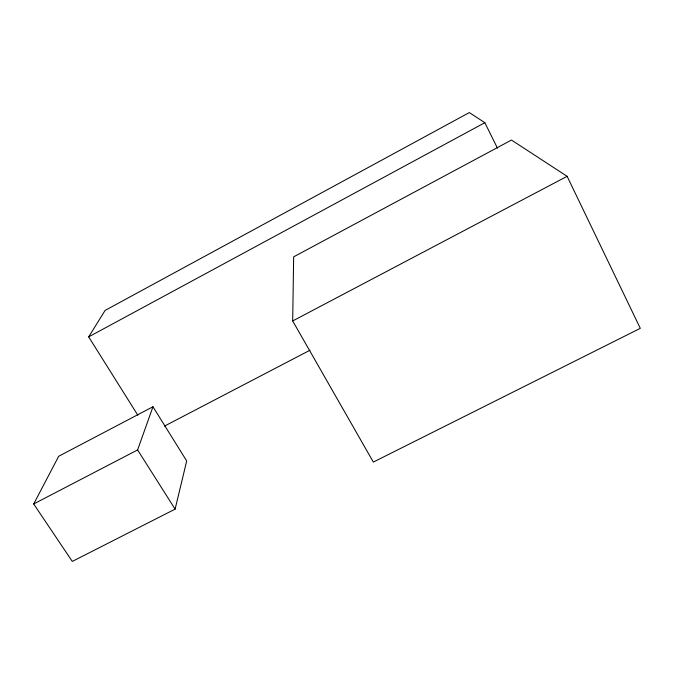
<?xml version="1.0" encoding="UTF-8"?>
<svg xmlns="http://www.w3.org/2000/svg" width="674" height="674" viewBox="0 0 674 674"><rect width="100%" height="100%" fill="white"/><g stroke="black" fill="none" stroke-linecap="round" stroke-linejoin="round"><path stroke-width="1.01" d="M292.693 320.959L293.645 256.845L511.473 140.049L567.12 176.318L640.3 328.331L373.337 462.069L292.693 320.959L567.12 176.318M175.105 509.131L186.698 460.965L152.964 406.751L58.697 456.264L33.7 503.967L72.287 561.425L175.105 509.131L137.606 449.929L152.964 406.751M137.825 415.201L88.673 336.874L105.085 310.428L469.323 112.575L484.842 122.693L497.446 148.128M88.673 336.874L484.842 122.693M164.481 426.111L309.989 350.219M33.7 503.967L137.606 449.929"/></g></svg>
